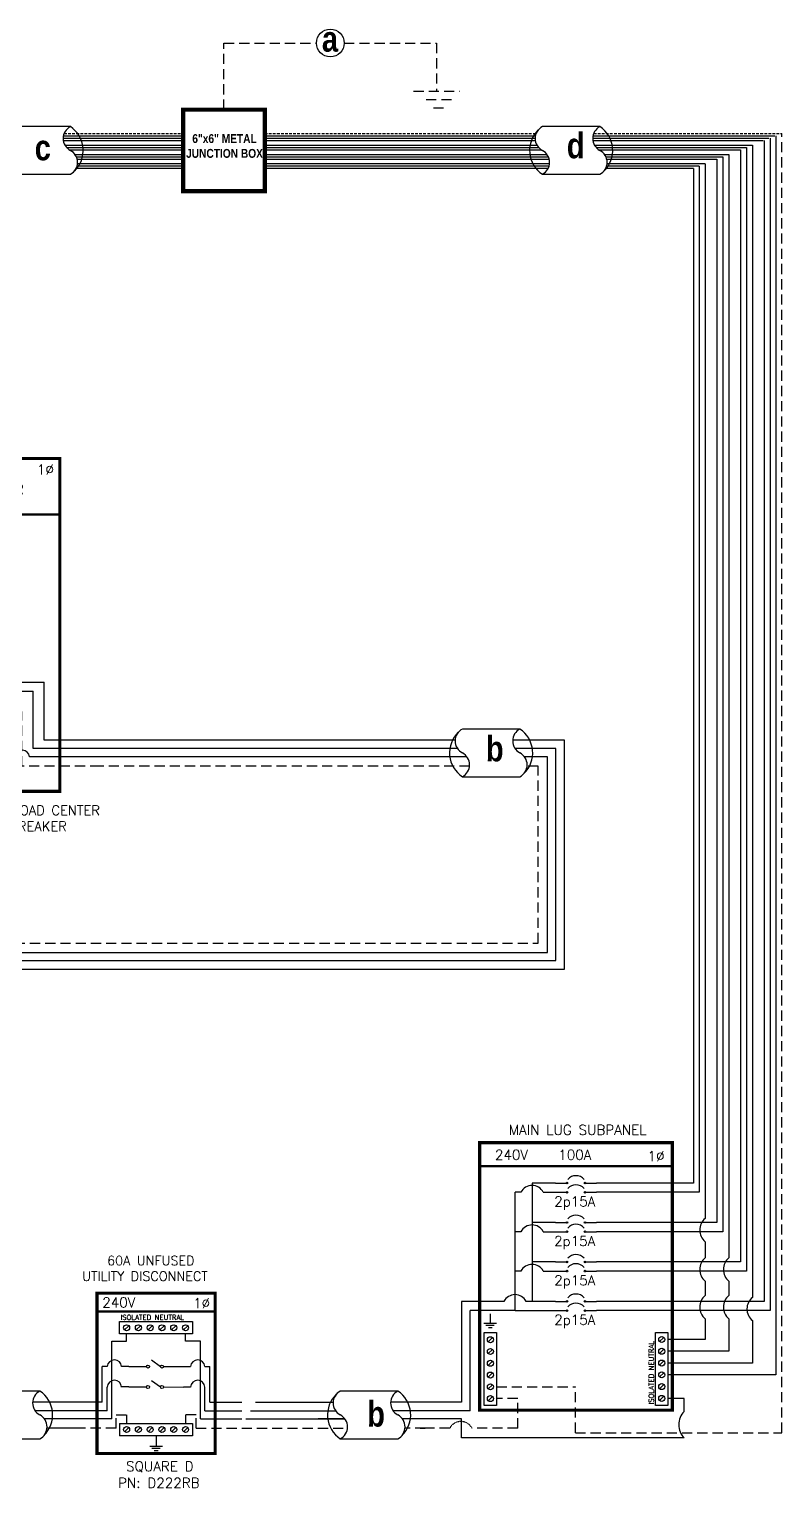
# Model space of a CAD drawing. Header units: feet. Extents: x 24455 to 25064, y 15295 to 15879.
# Drawn here: x 24786 to 25064, y 15341 to 15879 of the extents above; entities that cross this region are included whole.
import ezdxf

# ---------------------------------------------------------------- set-up
doc = ezdxf.new("R2010")
doc.units = ezdxf.units.FT
doc.header["$MEASUREMENT"] = 0
doc.linetypes.add('HIDDEN', pattern=[0.375, 0.25, -0.125])
for name, color, linetype in [('ONE LINE BLOCKS', 7, 'Continuous'), ('TABLES', 7, 'Continuous'), ('TEXT', 7, 'Continuous'), ('Z - TITLEBLOCK TXT', 7, 'Continuous')]:
    doc.layers.add(name, color=color, linetype=linetype)
doc.styles.add('ONE LINE TXT', font='techb___.ttf')
doc.styles.get("Standard").update_dxf_attribs({"font": 'simplex.shx'})

# ---------------------------------------------------------------- blocks, each defined once
blk = doc.blocks.new('*U4')
at = {"color": 7, "linetype": 'Continuous'}
for p, q in [((6.669, 2.433), (2.905, 2.433)), ((2.435, 1.711), (0, 1.711)), ((9.575, 1.711), (6.199, 1.711)), ((2.905, -0.69), (6.669, -0.69))]:
    blk.add_line(p, q, dxfattribs=at)
at = {"color": 10, "linetype": 'Continuous'}
for p, q in [((2.591, 1.149), (0, 1.149)), ((9.575, 1.149), (6.355, 1.149))]:
    blk.add_line(p, q, dxfattribs=at)
at = {"color": 253, "linetype": 'Continuous'}
for p, q in [((3.208, 0.611), (0, 0.611)), ((9.575, 0.611), (6.972, 0.611))]:
    blk.add_line(p, q, dxfattribs=at)
at = {"color": 7, "linetype": 'Continuous'}
for centre, start, end in [((3.942, 0.872), 133.97324, 236.42648), ((5.633, 0.872), 313.97324, 56.42648)]:
    blk.add_arc(centre, 1.874, start, end, dxfattribs=at)
at = {"layer": 'TEXT', "color": 92, "linetype": 'HIDDEN', "ltscale": 15}
for p, q in [((3.373, 0), (0, 0)), ((9.575, 0), (7.137, 0))]:
    blk.add_line(p, q, dxfattribs=at)
at = {"layer": 'Z - TITLEBLOCK TXT', "linetype": 'Continuous'}
for centre, start, end in [((3.315, 1.653), 117.66392, 242.33608), ((7.078, 1.653), 117.66392, 242.33608), ((2.496, 0.091), 297.66392, 62.33608), ((6.26, 0.091), 297.66392, 62.33608)]:
    blk.add_arc(centre, 0.882, start, end, dxfattribs=at)
blk = doc.blocks.new('*U8')
at = {"layer": 'ONE LINE BLOCKS', "linetype": 'Continuous'}
h = blk.add_hatch(color=1, dxfattribs=at)
h.dxf.hatch_style = 1
edge = h.paths.add_edge_path()
edge.add_arc((52.27, 90.51), 0.291, 0, 360)
h = blk.add_hatch(color=1, dxfattribs=at)
h.dxf.hatch_style = 1
edge = h.paths.add_edge_path()
edge.add_arc((52.27, 87.13), 0.291, 0, 360)
h = blk.add_hatch(color=1, dxfattribs=at)
h.dxf.hatch_style = 1
edge = h.paths.add_edge_path()
edge.add_arc((58.94, 90.51), 0.291, 0, 360)
h = blk.add_hatch(color=1, dxfattribs=at)
h.dxf.hatch_style = 1
edge = h.paths.add_edge_path()
edge.add_arc((58.94, 87.13), 0.291, 0, 360)
h = blk.add_hatch(color=1, dxfattribs=at)
h.dxf.hatch_style = 1
edge = h.paths.add_edge_path()
edge.add_arc((52.27, 75.95), 0.291, 0, 360)
h = blk.add_hatch(color=1, dxfattribs=at)
h.dxf.hatch_style = 1
edge = h.paths.add_edge_path()
edge.add_arc((58.94, 75.95), 0.291, 0, 360)
h = blk.add_hatch(color=1, dxfattribs=at)
h.dxf.hatch_style = 1
edge = h.paths.add_edge_path()
edge.add_arc((52.27, 72.57), 0.291, 0, 360)
h = blk.add_hatch(color=1, dxfattribs=at)
h.dxf.hatch_style = 1
edge = h.paths.add_edge_path()
edge.add_arc((58.94, 72.57), 0.291, 0, 360)
h = blk.add_hatch(color=1, dxfattribs=at)
h.dxf.hatch_style = 1
edge = h.paths.add_edge_path()
edge.add_arc((52.27, 61.39), 0.291, 0, 360)
h = blk.add_hatch(color=1, dxfattribs=at)
h.dxf.hatch_style = 1
edge = h.paths.add_edge_path()
edge.add_arc((58.94, 61.39), 0.291, 0, 360)
h = blk.add_hatch(color=1, dxfattribs=at)
h.dxf.hatch_style = 1
edge = h.paths.add_edge_path()
edge.add_arc((52.27, 58.01), 0.291, 0, 360)
h = blk.add_hatch(color=1, dxfattribs=at)
h.dxf.hatch_style = 1
edge = h.paths.add_edge_path()
edge.add_arc((58.94, 58.01), 0.291, 0, 360)
h = blk.add_hatch(color=1, dxfattribs=at)
h.dxf.hatch_style = 1
edge = h.paths.add_edge_path()
edge.add_arc((52.27, 46.83), 0.291, 0, 360)
h = blk.add_hatch(color=1, dxfattribs=at)
h.dxf.hatch_style = 1
edge = h.paths.add_edge_path()
edge.add_arc((52.27, 43.45), 0.291, 0, 360)
h = blk.add_hatch(color=1, dxfattribs=at)
h.dxf.hatch_style = 1
edge = h.paths.add_edge_path()
edge.add_arc((58.94, 46.83), 0.291, 0, 360)
h = blk.add_hatch(color=1, dxfattribs=at)
h.dxf.hatch_style = 1
edge = h.paths.add_edge_path()
edge.add_arc((58.94, 43.45), 0.291, 0, 360)
at = {"color": 7, "linetype": 'Continuous'}
for p, q in [((98.95, 105.41), (98.95, 90.51)), ((107.65, 105.41), (107.65, 75.95)), ((116.35, 105.41), (116.35, 61.39)), ((125.05, 105.41), (125.05, 46.83)), ((48.07, 90.51), (39.41, 90.51)), ((39.41, 90.51), (39.41, 75.95)), ((98.95, 90.51), (63.14, 90.51)), ((48.07, 75.95), (39.41, 75.95)), ((39.41, 75.95), (39.41, 61.39)), ((107.65, 75.95), (63.14, 75.95)), ((48.07, 61.39), (39.41, 61.39)), ((39.41, 61.39), (39.41, 46.83)), ((116.35, 61.39), (63.14, 61.39)), ((29, 46.83), (13.32, 46.83)), ((13.32, 46.83), (13.32, 9.66)), ((48.07, 46.83), (37.24, 46.83)), ((125.05, 46.83), (63.14, 46.83)), ((13.32, 9.66), (0, 9.66))]:
    blk.add_line(p, q, dxfattribs=at)
at = {"color": 10, "linetype": 'Continuous'}
for p, q in [((101.12, 105.41), (101.12, 87.13)), ((109.82, 105.41), (109.82, 72.57)), ((118.52, 105.41), (118.52, 58.01)), ((127.22, 105.41), (127.22, 43.45)), ((33.12, 72.57), (33.12, 87.13)), ((35.29, 87.13), (33.12, 87.13)), ((43.53, 87.13), (48.07, 87.13)), ((101.12, 87.13), (63.14, 87.13)), ((33.12, 58.01), (33.12, 72.57)), ((35.29, 72.57), (33.12, 72.57)), ((43.53, 72.57), (48.07, 72.57)), ((109.82, 72.57), (63.14, 72.57)), ((33.12, 43.45), (33.12, 58.01)), ((35.29, 58.01), (33.12, 58.01)), ((43.53, 58.01), (48.07, 58.01)), ((118.52, 58.01), (63.14, 58.01)), ((33.12, 43.45), (16.61, 43.45)), ((16.61, 6.49), (16.61, 43.45)), ((33.12, 43.45), (48.07, 43.45)), ((127.22, 43.45), (63.14, 43.45)), ((16.61, 6.49), (0, 6.49))]:
    blk.add_line(p, q, dxfattribs=at)
at = {"color": 253, "linetype": 'Continuous'}
for p, q in [((103.3, 105.41), (103.3, 77.44)), ((112, 105.41), (112, 62.88)), ((120.7, 105.41), (120.7, 48.32)), ((129.4, 105.41), (129.4, 19.72)), ((103.3, 68.88), (103.3, 62.88)), ((103.3, 54.32), (103.3, 48.99)), ((112, 54.32), (112, 48.99)), ((103.3, 40.44), (103.3, 32.77)), ((112, 40.44), (112, 28.42)), ((120.7, 39.76), (120.7, 24.07)), ((103.3, 32.77), (89.53, 32.77)), ((112, 28.42), (89.53, 28.42)), ((120.7, 24.07), (89.53, 24.07)), ((129.4, 19.72), (89.53, 19.72)), ((95.54, 11.02), (89.53, 11.02)), ((95.54, 6.2), (95.54, 11.02)), ((13.32, 3.45), (0, 3.45)), ((13.32, -3.56), (13.32, 3.45)), ((95.54, -3.56), (13.32, -3.56))]:
    blk.add_line(p, q, dxfattribs=at)
at = {"color": 10, "linetype": 'Continuous'}
for centre in [(39.41, 84.97), (39.41, 70.41), (39.41, 55.85)]:
    blk.add_arc(centre, 4.65, 27.6639, 152.3361, dxfattribs=at)
at = {"color": 253, "linetype": 'Continuous'}
for centre, radius, start, end in [((106.88, 73.16), 5.58, 129.9215, 230.0785), ((106.88, 58.6), 5.58, 129.9215, 230.0785), ((115.58, 58.6), 5.58, 129.9215, 230.0785), ((106.88, 44.71), 5.58, 129.9215, 230.0785), ((115.58, 44.71), 5.58, 129.9215, 230.0785), ((124.28, 44.04), 5.58, 129.9215, 230.0785), ((100.4, 1.32), 6.89, 134.9307, 225.0693)]:
    blk.add_arc(centre, radius, start, end, dxfattribs=at)
at = {"color": 7, "linetype": 'Continuous'}
blk.add_arc((33.12, 44.67), 4.65, 27.6639, 152.3361, dxfattribs=at)
at = {"layer": 'ONE LINE BLOCKS', "lineweight": 50}
blk.add_line((20.02, 96.71), (91.19, 96.71), dxfattribs=at)
at = {"layer": 'ONE LINE BLOCKS', "lineweight": 50, "const_width": 1.19}
blk.add_lwpolyline([(20.02, 6.67), (20.02, 105.41), (91.19, 105.41), (91.19, 6.67)], close=True, dxfattribs=at)
at = {"layer": 'TEXT', "color": 92, "linetype": 'HIDDEN', "ltscale": 15}
for p, q in [((131.57, -1.65), (131.57, 105.41)), ((26.29, 15.3), (55.38, 15.3)), ((34.13, 10.94), (26.29, 10.94)), ((34.13, 0), (34.13, 10.94)), ((55.38, -1.65), (55.38, 15.3)), ((9.01, 0), (0, 0)), ((34.13, 0), (17.25, 0)), ((55.38, -1.65), (131.57, -1.65))]:
    blk.add_line(p, q, dxfattribs=at)
at = {"layer": 'TEXT', "color": 92, "linetype": 'HIDDEN', "flags": 128}
for points in [[(21.58, 38.79), (26.26, 38.79)], [(25.45, 37.92), (22.39, 37.92)], [(23.92, 42.29), (23.92, 38.79)], [(24.64, 37.05), (23.2, 37.05)]]:
    blk.add_lwpolyline(points, dxfattribs=at)
at = {"layer": 'TEXT', "color": 92, "linetype": 'HIDDEN', "ltscale": 0.3}
blk.add_arc((13.13, -2.16), 4.65, 27.6639, 152.3361, dxfattribs=at)
at = {"layer": 'Z - TITLEBLOCK TXT', "color": 1, "linetype": 'Continuous'}
for p, q in [((21.75, 8.35), (21.75, 35.29)), ((21.75, 35.29), (26.29, 35.29)), ((26.29, 35.29), (26.29, 8.35)), ((84.99, 8.42), (84.99, 35.37)), ((84.99, 35.37), (89.53, 35.37)), ((89.53, 35.37), (89.53, 8.42)), ((26.29, 8.35), (21.75, 8.35)), ((89.53, 8.42), (84.99, 8.42))]:
    blk.add_line(p, q, dxfattribs=at)
at = {"layer": 'Z - TITLEBLOCK TXT', "color": 4, "linetype": 'Continuous'}
for p, q in [((24.81, 33.48), (23.24, 31.91)), ((88.04, 33.56), (86.47, 31.98)), ((24.81, 29.13), (23.24, 27.56)), ((88.04, 29.2), (86.47, 27.63)), ((24.81, 24.78), (23.24, 23.21)), ((88.04, 24.85), (86.47, 23.28)), ((24.81, 20.43), (23.24, 18.86)), ((88.04, 20.5), (86.47, 18.93)), ((88.04, 16.15), (86.47, 14.58)), ((24.81, 16.08), (23.24, 14.51)), ((24.81, 11.73), (23.24, 10.16)), ((88.04, 11.8), (86.47, 10.23))]:
    blk.add_line(p, q, dxfattribs=at)
at = {"layer": 'Z - TITLEBLOCK TXT', "color": 1, "linetype": 'Continuous', "flags": 128}
for points in [[(48.07, 90.51), (52.27, 90.51)], [(48.07, 90.51), (52.27, 90.51)], [(48.07, 87.13), (52.27, 87.13)], [(48.07, 87.13), (52.27, 87.13)], [(58.94, 90.51), (63.14, 90.51)], [(58.94, 87.13), (63.14, 87.13)], [(48.07, 75.95), (52.27, 75.95)], [(48.07, 75.95), (52.27, 75.95)], [(58.94, 75.95), (63.14, 75.95)], [(48.07, 72.57), (52.27, 72.57)], [(48.07, 72.57), (52.27, 72.57)], [(58.94, 72.57), (63.14, 72.57)], [(48.07, 61.39), (52.27, 61.39)], [(48.07, 61.39), (52.27, 61.39)], [(58.94, 61.39), (63.14, 61.39)], [(48.07, 58.01), (52.27, 58.01)], [(48.07, 58.01), (52.27, 58.01)], [(58.94, 58.01), (63.14, 58.01)], [(48.07, 46.83), (52.27, 46.83)], [(48.07, 46.83), (52.27, 46.83)], [(48.07, 43.45), (52.27, 43.45)], [(48.07, 43.45), (52.27, 43.45)], [(58.94, 46.83), (63.14, 46.83)], [(58.94, 43.45), (63.14, 43.45)]]:
    blk.add_lwpolyline(points, dxfattribs=at)
at = {"layer": 'Z - TITLEBLOCK TXT', "color": 1, "linetype": 'Continuous'}
for centre in [(52.27, 90.51), (52.27, 87.13), (58.94, 90.51), (58.94, 87.13), (52.27, 75.95), (58.94, 75.95), (52.27, 72.57), (58.94, 72.57), (52.27, 61.39), (58.94, 61.39), (52.27, 58.01), (58.94, 58.01), (52.27, 46.83), (52.27, 43.45), (58.94, 46.83), (58.94, 43.45)]:
    blk.add_circle(centre, 0.291, dxfattribs=at)
at = {"layer": 'Z - TITLEBLOCK TXT', "color": 4, "linetype": 'Continuous'}
for centre in [(24.02, 32.7), (87.26, 32.77), (24.02, 28.35), (87.26, 28.42), (24.02, 24), (87.26, 24.07), (24.02, 19.65), (24.02, 15.3), (87.26, 19.72), (87.26, 15.37), (24.02, 10.94), (87.26, 11.02)]:
    blk.add_circle(centre, 1.11, dxfattribs=at)
at = {"layer": 'Z - TITLEBLOCK TXT', "color": 1, "linetype": 'Continuous'}
for centre in [(55.6, 89.31), (55.6, 85.93), (55.6, 74.75), (55.6, 71.37), (55.6, 60.19), (55.6, 56.81), (55.6, 45.63), (55.6, 42.25)]:
    blk.add_arc(centre, 3.93, 40.3392, 139.6608, dxfattribs=at)
at = {"layer": 'TABLES', "color": 1, "linetype": 'Continuous'}
for p in [(47.57, 81.89), (47.54, 67.29), (47.57, 52.77), (47.57, 38.21)]:
    blk.add_text('2p15A', height=3.658, dxfattribs=at).set_placement(p)
at = {"layer": 'TABLES', "color": 4, "linetype": 'Continuous'}
blk.add_text('ISOLATED NEUTRAL', height=1.8743, rotation=90, dxfattribs=at).set_placement((84.33, 8.78))
at = {"layer": 'TEXT', "color": 1, "attachment_point": 5}
for s, width, gutter_width, insert, char_height in [('MAIN LUG SUBPANEL ', 62.3984, 7.17, (56.24, 110.15), 3.6576), ('240V', 0.1481, 0.75, (31.81, 100.96), 3.658), ('100A', 0.1481, 0.75, (55.19, 100.96), 3.658), ('1∅', 0.1481, 0.75, (85.17, 100.45), 3.658)]:
    blk.add_mtext_dynamic_manual_height_columns(s, width=width, gutter_width=gutter_width, heights=[0], dxfattribs=dict(at, insert=insert, char_height=char_height))
blk = doc.blocks.new('*U9')
at = {"layer": 'ONE LINE BLOCKS', "linetype": 'Continuous'}
h = blk.add_hatch(color=1, dxfattribs=at)
h.dxf.hatch_style = 1
edge = h.paths.add_edge_path()
edge.add_arc((-70.09, 79.71), 0.291, 0, 360)
h = blk.add_hatch(color=1, dxfattribs=at)
h.dxf.hatch_style = 1
edge = h.paths.add_edge_path()
edge.add_arc((-64.17, 79.71), 0.291, 0, 360)
h = blk.add_hatch(color=1, dxfattribs=at)
h.dxf.hatch_style = 1
edge = h.paths.add_edge_path()
edge.add_arc((-70.09, 73.04), 0.291, 0, 360)
h = blk.add_hatch(color=1, dxfattribs=at)
h.dxf.hatch_style = 1
edge = h.paths.add_edge_path()
edge.add_arc((-64.17, 73.04), 0.291, 0, 360)
h = blk.add_hatch(color=1, dxfattribs=at)
h.dxf.hatch_style = 1
edge = h.paths.add_edge_path()
edge.add_arc((-52.18, 67.09), 0.291, 0, 360)
h = blk.add_hatch(color=1, dxfattribs=at)
h.dxf.hatch_style = 1
edge = h.paths.add_edge_path()
edge.add_arc((-45.5, 67.09), 0.291, 0, 360)
h = blk.add_hatch(color=1, dxfattribs=at)
h.dxf.hatch_style = 1
edge = h.paths.add_edge_path()
edge.add_arc((-52.18, 63.72), 0.291, 0, 360)
h = blk.add_hatch(color=1, dxfattribs=at)
h.dxf.hatch_style = 1
edge = h.paths.add_edge_path()
edge.add_arc((-45.5, 63.72), 0.291, 0, 360)
h = blk.add_hatch(color=1, dxfattribs=at)
h.dxf.hatch_style = 1
edge = h.paths.add_edge_path()
edge.add_arc((-52.18, 57.69), 0.291, 0, 360)
h = blk.add_hatch(color=1, dxfattribs=at)
h.dxf.hatch_style = 1
edge = h.paths.add_edge_path()
edge.add_arc((-52.18, 54.31), 0.291, 0, 360)
h = blk.add_hatch(color=1, dxfattribs=at)
h.dxf.hatch_style = 1
edge = h.paths.add_edge_path()
edge.add_arc((-45.5, 57.69), 0.291, 0, 360)
h = blk.add_hatch(color=1, dxfattribs=at)
h.dxf.hatch_style = 1
edge = h.paths.add_edge_path()
edge.add_arc((-45.5, 54.31), 0.291, 0, 360)
h = blk.add_hatch(color=1, dxfattribs=at)
h.dxf.hatch_style = 1
edge = h.paths.add_edge_path()
edge.add_arc((-52.18, 48.29), 0.291, 0, 360)
h = blk.add_hatch(color=1, dxfattribs=at)
h.dxf.hatch_style = 1
edge = h.paths.add_edge_path()
edge.add_arc((-45.5, 48.29), 0.291, 0, 360)
h = blk.add_hatch(color=1, dxfattribs=at)
h.dxf.hatch_style = 1
edge = h.paths.add_edge_path()
edge.add_arc((-52.18, 44.91), 0.291, 0, 360)
h = blk.add_hatch(color=1, dxfattribs=at)
h.dxf.hatch_style = 1
edge = h.paths.add_edge_path()
edge.add_arc((-45.5, 44.91), 0.291, 0, 360)
h = blk.add_hatch(color=1, dxfattribs=at)
h.dxf.hatch_style = 1
edge = h.paths.add_edge_path()
edge.add_arc((-52.18, 38.89), 0.291, 0, 360)
h = blk.add_hatch(color=1, dxfattribs=at)
h.dxf.hatch_style = 1
edge = h.paths.add_edge_path()
edge.add_arc((-45.5, 38.89), 0.291, 0, 360)
h = blk.add_hatch(color=1, dxfattribs=at)
h.dxf.hatch_style = 1
edge = h.paths.add_edge_path()
edge.add_arc((-52.18, 35.51), 0.291, 0, 360)
h = blk.add_hatch(color=1, dxfattribs=at)
h.dxf.hatch_style = 1
edge = h.paths.add_edge_path()
edge.add_arc((-45.5, 35.51), 0.291, 0, 360)
h = blk.add_hatch(color=1, dxfattribs=at)
h.dxf.hatch_style = 1
edge = h.paths.add_edge_path()
edge.add_arc((-52.18, 31.06), 0.291, 0, 360)
h = blk.add_hatch(color=1, dxfattribs=at)
h.dxf.hatch_style = 1
edge = h.paths.add_edge_path()
edge.add_arc((-52.18, 27.68), 0.291, 0, 360)
h = blk.add_hatch(color=1, dxfattribs=at)
h.dxf.hatch_style = 1
edge = h.paths.add_edge_path()
edge.add_arc((-45.5, 31.06), 0.291, 0, 360)
h = blk.add_hatch(color=1, dxfattribs=at)
h.dxf.hatch_style = 1
edge = h.paths.add_edge_path()
edge.add_arc((-45.5, 27.68), 0.291, 0, 360)
at = {"color": 10, "linetype": 'Continuous'}
for p, q in [((-24.71, 6.49), (-24.71, 27.68)), ((-20.67, 27.68), (-20.67, 27.68)), ((-20.67, 27.68), (-20.67, 27.68)), ((0, 6.49), (-24.71, 6.49))]:
    blk.add_line(p, q, dxfattribs=at)
at = {"color": 7, "linetype": 'Continuous'}
for p, q in [((-20.69, 9.66), (-20.69, 31.06)), ((0, 9.66), (-20.69, 9.66))]:
    blk.add_line(p, q, dxfattribs=at)
at = {"color": 253, "linetype": 'Continuous'}
for p, q in [((-36.04, 12.29), (-37.2, 12.29)), ((-36.04, 3.45), (-36.04, 12.29)), ((-31.39, 3.45), (-36.04, 3.45)), ((0, 3.45), (-26.11, 3.45))]:
    blk.add_line(p, q, dxfattribs=at)
at = {"color": 7, "linetype": 'Continuous'}
blk.add_circle((-110.4, -15.26), 5.11, dxfattribs=at)
at = {"color": 253, "linetype": 'Continuous'}
blk.add_arc((-28.75, 3.3), 2.64, 3.2819, 176.7181, dxfattribs=at)
at = {"layer": 'ONE LINE BLOCKS', "lineweight": 50}
for p, q in [((-108.51, 134.89), (-108.51, 151.79)), ((-108.51, 151.79), (-89.65, 151.79)), ((-89.65, 151.79), (-89.65, 134.89)), ((-89.65, 134.89), (-108.51, 134.89)), ((-84.43, 92.98), (-14.91, 92.98))]:
    blk.add_line(p, q, dxfattribs=at)
at = {"layer": 'ONE LINE BLOCKS', "lineweight": 50, "const_width": 1.19}
for points in [[(-108.51, 134.89), (-108.51, 151.79), (-89.65, 151.79), (-89.65, 134.89)], [(-84.43, -9.3), (-84.43, 113.61), (-14.91, 113.61), (-14.91, -9.3)]]:
    blk.add_lwpolyline(points, close=True, dxfattribs=at)
at = {"layer": 'TEXT', "color": 92, "linetype": 'HIDDEN', "ltscale": 15}
for p, q in [((-77.46, 20.02), (-77.46, 16.57)), ((-37.13, 20.02), (-77.46, 20.02)), ((-77.46, 16.57), (-70.87, 16.57)), ((-28.89, 0), (-28.89, 20.02)), ((0, 0), (-28.89, 0)), ((-70.87, -0.83), (-110.4, -0.83)), ((-110.4, -0.83), (-110.4, -10.15)), ((-110.4, -20.38), (-110.4, -32.73))]:
    blk.add_line(p, q, dxfattribs=at)
at = {"layer": 'TEXT', "color": 92, "linetype": 'Continuous', "ltscale": 15}
blk.add_line((-41.74, -5.18), (-66.33, -5.18), dxfattribs=at)
at = {"layer": 'TEXT', "color": 92, "linetype": 'HIDDEN', "flags": 128}
for points in [[(-65.45, 5.69), (-60.77, 5.69)], [(-63.1, 9.2), (-63.11, 5.69)], [(-61.58, 4.83), (-64.64, 4.83)], [(-62.39, 3.96), (-63.82, 3.96)]]:
    blk.add_lwpolyline(points, dxfattribs=at)
at = {"layer": 'TEXT', "color": 92, "linetype": 'Continuous', "ltscale": 4, "flags": 128}
for points in [[(-118.88, -32.73), (-101.92, -32.73)], [(-104.86, -35.88), (-115.94, -35.88)], [(-107.8, -39.02), (-113, -39.02)]]:
    blk.add_lwpolyline(points, dxfattribs=at)
at = {"layer": 'TEXT', "linetype": 'Continuous'}
blk.add_circle((-99.08, 143.34), 7.15, dxfattribs=at)
at = {"layer": 'TEXT', "color": 92, "linetype": 'Continuous', "ltscale": 0.3}
blk.add_arc((-33.01, 17.86), 4.65, 27.6639, 152.3361, dxfattribs=at)
at = {"layer": 'Z - TITLEBLOCK TXT', "color": 253, "linetype": 'Continuous'}
for p, q in [((-104.8, 78.58), (-104.8, 134.89)), ((-75.86, 78.58), (-104.8, 78.58)), ((-75.86, 20.99), (-75.86, 78.58)), ((-32.91, 20.99), (-75.86, 20.99)), ((-32.91, 16.64), (-37.2, 16.64)), ((-32.91, 20.99), (-32.91, 16.64))]:
    blk.add_line(p, q, dxfattribs=at)
at = {"layer": 'Z - TITLEBLOCK TXT', "color": 10, "linetype": 'Continuous'}
for p, q in [((-99.08, 83.91), (-99.08, 134.89)), ((-70.09, 83.91), (-99.08, 83.91)), ((-70.09, 27.68), (-70.09, 68.84)), ((-66.04, 63.72), (-70.09, 63.72)), ((-56.38, 63.72), (-62.3, 63.72)), ((-66.04, 54.31), (-70.09, 54.31)), ((-56.38, 54.31), (-62.3, 54.31)), ((-66.04, 44.91), (-70.09, 44.91)), ((-56.38, 44.91), (-62.3, 44.91)), ((-66.04, 35.51), (-70.09, 35.51)), ((-56.38, 35.51), (-62.3, 35.51)), ((-56.38, 27.68), (-70.09, 27.68)), ((-41.31, 27.68), (-24.71, 27.68))]:
    blk.add_line(p, q, dxfattribs=at)
at = {"layer": 'Z - TITLEBLOCK TXT', "color": 7, "linetype": 'Continuous'}
for p, q in [((-93.24, 89.01), (-93.24, 134.89)), ((-93.24, 89.01), (-64.17, 89.01)), ((-64.17, 89.01), (-64.17, 83.91)), ((-64.17, 67.09), (-64.17, 68.84)), ((-64.17, 57.69), (-64.17, 67.09)), ((-64.17, 67.09), (-56.38, 67.09)), ((-56.38, 67.09), (-64.17, 67.09)), ((-64.17, 48.29), (-64.17, 57.69)), ((-64.17, 57.69), (-56.38, 57.69)), ((-56.38, 57.69), (-64.17, 57.69)), ((-64.17, 38.89), (-64.17, 48.29)), ((-64.17, 48.29), (-56.38, 48.29)), ((-56.38, 48.29), (-64.17, 48.29)), ((-64.17, 31.06), (-64.17, 38.89)), ((-64.17, 38.89), (-56.38, 38.89)), ((-56.38, 38.89), (-64.17, 38.89)), ((-56.38, 31.06), (-64.17, 31.06)), ((-41.31, 31.06), (-20.69, 31.06))]:
    blk.add_line(p, q, dxfattribs=at)
at = {"layer": 'Z - TITLEBLOCK TXT', "color": 1, "linetype": 'Continuous'}
for p, q in [((-70.87, -7.78), (-70.87, 19.17)), ((-70.87, 19.17), (-66.33, 19.17)), ((-66.33, 19.17), (-66.33, -7.78)), ((-41.74, -7.71), (-41.74, 19.24)), ((-41.74, 19.24), (-37.2, 19.24)), ((-37.2, 19.24), (-37.2, -7.71)), ((-66.33, -7.78), (-70.87, -7.78)), ((-37.2, -7.71), (-41.74, -7.71))]:
    blk.add_line(p, q, dxfattribs=at)
at = {"layer": 'Z - TITLEBLOCK TXT', "color": 4, "linetype": 'Continuous'}
for p, q in [((-67.81, 17.35), (-69.38, 15.78)), ((-38.69, 17.43), (-40.26, 15.85)), ((-67.81, 13), (-69.38, 11.43)), ((-38.69, 13.08), (-40.26, 11.5)), ((-67.81, 8.65), (-69.38, 7.08)), ((-38.69, 8.73), (-40.26, 7.15)), ((-67.81, 4.3), (-69.38, 2.73)), ((-38.69, 4.38), (-40.26, 2.8)), ((-38.69, 0.03), (-40.26, -1.55)), ((-67.81, -0.05), (-69.38, -1.62)), ((-67.81, -4.4), (-69.38, -5.97)), ((-38.69, -4.33), (-40.26, -5.9))]:
    blk.add_line(p, q, dxfattribs=at)
at = {"layer": 'Z - TITLEBLOCK TXT', "color": 1, "linetype": 'Continuous', "flags": 128}
for points in [[(-70.09, 83.91), (-70.09, 79.71)], [(-70.09, 83.91), (-70.09, 79.71)], [(-64.17, 83.91), (-64.17, 79.71)], [(-64.17, 83.91), (-64.17, 79.71)], [(-70.09, 73.04), (-70.09, 68.84)], [(-64.17, 73.04), (-64.17, 68.84)], [(-56.38, 67.09), (-52.18, 67.09)], [(-56.38, 67.09), (-52.18, 67.09)], [(-45.5, 67.09), (-41.31, 67.09)], [(-56.38, 63.72), (-52.18, 63.72)], [(-56.38, 63.72), (-52.18, 63.72)], [(-45.5, 63.72), (-41.31, 63.72)], [(-56.38, 57.69), (-52.18, 57.69)], [(-56.38, 57.69), (-52.18, 57.69)], [(-56.38, 54.31), (-52.18, 54.31)], [(-56.38, 54.31), (-52.18, 54.31)], [(-45.5, 57.69), (-41.31, 57.69)], [(-45.5, 54.31), (-41.31, 54.31)], [(-56.38, 48.29), (-52.18, 48.29)], [(-56.38, 48.29), (-52.18, 48.29)], [(-56.38, 44.91), (-52.18, 44.91)], [(-56.38, 44.91), (-52.18, 44.91)], [(-45.5, 48.29), (-41.31, 48.29)], [(-45.5, 44.91), (-41.31, 44.91)], [(-56.38, 38.89), (-52.18, 38.89)], [(-56.38, 38.89), (-52.18, 38.89)], [(-45.5, 38.89), (-41.31, 38.89)], [(-56.38, 35.51), (-52.18, 35.51)], [(-56.38, 35.51), (-52.18, 35.51)], [(-45.5, 35.51), (-41.31, 35.51)], [(-56.38, 31.06), (-52.18, 31.06)], [(-56.38, 31.06), (-52.18, 31.06)], [(-56.38, 27.68), (-52.18, 27.68)], [(-56.38, 27.68), (-52.18, 27.68)], [(-45.5, 31.06), (-41.31, 31.06)], [(-45.5, 27.68), (-41.31, 27.68)]]:
    blk.add_lwpolyline(points, dxfattribs=at)
at = {"layer": 'Z - TITLEBLOCK TXT', "color": 1, "linetype": 'Continuous'}
for centre in [(-70.09, 79.71), (-64.17, 79.71), (-70.09, 73.04), (-64.17, 73.04), (-52.18, 67.09), (-45.5, 67.09), (-52.18, 63.72), (-45.5, 63.72), (-52.18, 57.69), (-52.18, 54.31), (-45.5, 57.69), (-45.5, 54.31), (-52.18, 48.29), (-45.5, 48.29), (-52.18, 44.91), (-45.5, 44.91), (-52.18, 38.89), (-45.5, 38.89), (-52.18, 35.51), (-45.5, 35.51), (-52.18, 31.06), (-52.18, 27.68), (-45.5, 31.06), (-45.5, 27.68)]:
    blk.add_circle(centre, 0.291, dxfattribs=at)
at = {"layer": 'Z - TITLEBLOCK TXT', "color": 4, "linetype": 'Continuous'}
for centre in [(-68.6, 16.57), (-39.47, 16.64), (-68.6, 12.22), (-39.47, 12.29), (-68.6, 7.87), (-39.47, 7.94), (-68.6, 3.52), (-68.6, -0.83), (-39.47, 3.59), (-39.47, -0.76), (-68.6, -5.18), (-39.47, -5.11)]:
    blk.add_circle(centre, 1.11, dxfattribs=at)
at = {"layer": 'Z - TITLEBLOCK TXT', "color": 1, "linetype": 'Continuous'}
for centre, start, end in [((-71.28, 76.38), 310.3392, 49.6608), ((-65.36, 76.38), 310.3392, 49.6608), ((-48.84, 65.9), 40.3392, 139.6608), ((-48.84, 62.52), 40.3392, 139.6608), ((-48.84, 56.5), 40.3392, 139.6608), ((-48.84, 53.12), 40.3392, 139.6608), ((-48.84, 47.1), 40.3392, 139.6608), ((-48.84, 43.72), 40.3392, 139.6608), ((-48.84, 37.69), 40.3392, 139.6608), ((-48.84, 34.31), 40.3392, 139.6608), ((-48.84, 29.86), 40.3392, 139.6608), ((-48.84, 26.48), 40.3392, 139.6608)]:
    blk.add_arc(centre, 3.93, start, end, dxfattribs=at)
at = {"layer": 'Z - TITLEBLOCK TXT', "color": 10, "linetype": 'Continuous'}
for centre in [(-64.17, 63.61), (-64.17, 54.21), (-64.17, 44.8), (-64.17, 35.4)]:
    blk.add_arc(centre, 1.87, 3.2937, 176.7063, dxfattribs=at)
at = {"layer": 'TABLES', "color": 1, "linetype": 'Continuous'}
blk.add_text('NEUTRAL', height=3.658, rotation=90, dxfattribs=at).set_placement((-42.4, -4.09))
at = {"layer": 'TEXT', "color": 1}
for s, p in [('EXISTING', (-134.76, 151.1)), ('120/240V', (-136.78, 144.52)), ('UTILITY', (-132.82, 138.61)), ('METER', (-131.72, 132.71))]:
    blk.add_text(s, height=3.543, dxfattribs=at).set_placement(p)
at = {"layer": 'TEXT', "color": 1, "attachment_point": 5}
for s, width, gutter_width, heights, insert, char_height in [('240V', 0.1481, 0.75, [0], (-74.92, 109.56), 3.658), ('1∅', 0.1481, 0.75, [0], (-20.22, 109.56), 3.658), ('0A MAIN BREAKER\\P0A BUSBAR', 94.6859, 0.75, [0], (-50.38, 99.17), 3.6576), ('2p0A', 0.1481, 0.75, [0], (-59.53, 76.34), 3.658), ('2p#A', 0.1481, 0.75, [0], (-55.05, 24.24), 3.658), ('EXISTING MAIN BREAKER LOAD CENTER\\P2p##A BACK FEED BREAKER\\P{\\fVerdana|b1|i0|c0|p34;NEC 690.64}', 140.5774, 97.94, [58.72], (-46.13, -22.19), 3.5433)]:
    blk.add_mtext_dynamic_manual_height_columns(s, width=width, gutter_width=gutter_width, heights=heights, dxfattribs=dict(at, insert=insert, char_height=char_height))
at = {"layer": 'Z - TITLEBLOCK TXT', "color": 253, "linetype": 'Continuous', "style": 'ONE LINE TXT'}
blk.add_text('M', height=9.38, dxfattribs=at).set_placement((-103.64, 138.62))
at = {"layer": 'Z - TITLEBLOCK TXT', "color": 1, "linetype": 'Continuous', "insert": (-113.36, -9.32), "char_height": 9.3833, "attachment_point": 1, "style": 'ONE LINE TXT'}
blk.add_mtext_dynamic_manual_height_columns('{\\W1;\\C256;a}', width=0.1385, gutter_width=2.13, heights=[0], dxfattribs=at)
blk = doc.blocks.new('M_UTILITY DISCONNECT')
at = {"color": 253, "linetype": 'Continuous'}
for p, q in [((-42.47, 32.21), (-42.47, 34.82)), ((-20.72, 32.21), (-20.72, 34.82)), ((-47.96, 3.45), (-47.96, 32.21)), ((-47.96, 32.21), (-42.47, 32.21)), ((-15.23, 32.21), (-20.72, 32.21)), ((-15.23, 3.45), (-15.23, 32.21)), ((-47.96, 3.45), (-63.19, 3.45)), ((-15.23, 3.45), (0, 3.45))]:
    blk.add_line(p, q, dxfattribs=at)
at = {"color": 7, "linetype": 'Continuous'}
for p, q in [((-51.46, 9.66), (-51.46, 22.77)), ((-49.6, 22.77), (-51.46, 22.77)), ((-41.69, 22.77), (-44.32, 22.77)), ((-21.5, 22.77), (-18.87, 22.77)), ((-13.59, 22.77), (-11.73, 22.77)), ((-11.73, 9.66), (-11.73, 22.77)), ((-51.46, 9.66), (-63.19, 9.66)), ((-11.73, 9.66), (0, 9.66))]:
    blk.add_line(p, q, dxfattribs=at)
at = {"color": 10, "linetype": 'Continuous'}
for p, q in [((-49.6, 6.49), (-49.6, 15.24)), ((-41.69, 15.24), (-44.32, 15.24)), ((-21.5, 15.24), (-18.87, 15.24)), ((-13.59, 6.49), (-13.59, 15.24)), ((-49.6, 6.49), (-63.19, 6.49)), ((-13.59, 6.49), (0, 6.49))]:
    blk.add_line(p, q, dxfattribs=at)
at = {"color": 7, "linetype": 'Continuous'}
for centre in [(-46.96, 22.62), (-16.23, 22.62)]:
    blk.add_arc(centre, 2.64, 3.2819, 176.7181, dxfattribs=at)
at = {"color": 10, "linetype": 'Continuous'}
for centre in [(-46.96, 15.08), (-16.23, 15.08)]:
    blk.add_arc(centre, 2.64, 3.2819, 176.7181, dxfattribs=at)
at = {"layer": 'ONE LINE BLOCKS', "lineweight": 50}
blk.add_line((-53.41, 43.1), (-9.8, 43.1), dxfattribs=at)
at = {"layer": 'ONE LINE BLOCKS', "lineweight": 50, "const_width": 1.19}
blk.add_lwpolyline([(-53.41, -9.3), (-53.41, 49.88), (-9.8, 49.88), (-9.8, -9.3)], close=True, dxfattribs=at)
at = {"layer": 'TEXT', "color": 92, "linetype": 'HIDDEN', "ltscale": 15}
for p, q in [((-46.38, 0), (-63.19, 0)), ((-46.38, 0), (-46.38, 4.94)), ((-46.38, 4.94), (-42.47, 4.94)), ((-42.47, 4.94), (-42.47, 1.8)), ((-16.81, 4.94), (-20.72, 4.94)), ((-20.72, 4.94), (-20.72, 1.8)), ((-16.81, 0), (-16.81, 4.94)), ((-16.81, 0), (0, 0))]:
    blk.add_line(p, q, dxfattribs=at)
at = {"layer": 'TEXT', "color": 92, "linetype": 'Continuous', "flags": 128}
for points in [[(-31.59, -3.07), (-31.6, -6.57)], [(-33.94, -6.57), (-29.25, -6.57)], [(-30.07, -7.44), (-33.13, -7.44)], [(-30.88, -8.3), (-32.31, -8.3)]]:
    blk.add_lwpolyline(points, dxfattribs=at)
at = {"layer": 'Z - TITLEBLOCK TXT', "color": 1, "linetype": 'Continuous'}
for p, q in [((-45.07, 34.82), (-45.07, 39.36)), ((-45.07, 39.36), (-18.12, 39.36)), ((-18.12, 39.36), (-18.12, 34.82)), ((-18.12, 34.82), (-45.07, 34.82)), ((-41.69, 22.77), (-35.12, 22.77)), ((-33.23, 25.22), (-29.96, 22.78)), ((-28.88, 22.77), (-21.5, 22.77)), ((-33.23, 17.69), (-29.96, 15.24)), ((-41.69, 15.24), (-35.12, 15.24)), ((-28.88, 15.24), (-21.5, 15.23)), ((-45.07, 1.8), (-18.12, 1.8)), ((-45.07, 1.8), (-45.07, -2.74)), ((-18.12, 1.8), (-18.12, -2.74)), ((-18.12, -2.74), (-45.07, -2.74))]:
    blk.add_line(p, q, dxfattribs=at)
at = {"layer": 'Z - TITLEBLOCK TXT', "color": 4, "linetype": 'Continuous'}
for p, q in [((-41.69, 37.87), (-43.26, 36.3)), ((-37.34, 37.87), (-38.91, 36.3)), ((-32.98, 37.87), (-34.56, 36.3)), ((-28.63, 37.87), (-30.21, 36.3)), ((-24.28, 37.87), (-25.86, 36.3)), ((-19.93, 37.87), (-21.51, 36.3)), ((-41.69, 0.32), (-43.26, -1.26)), ((-37.34, 0.32), (-38.91, -1.26)), ((-32.98, 0.32), (-34.56, -1.26)), ((-28.63, 0.32), (-30.21, -1.26)), ((-24.28, 0.32), (-25.86, -1.26)), ((-19.93, 0.32), (-21.51, -1.26))]:
    blk.add_line(p, q, dxfattribs=at)
for centre in [(-42.47, 37.09), (-38.12, 37.09), (-33.77, 37.09), (-29.42, 37.09), (-25.07, 37.09), (-20.72, 37.09), (-42.47, -0.47), (-38.12, -0.47), (-33.77, -0.47), (-29.42, -0.47), (-25.07, -0.47), (-20.72, -0.47)]:
    blk.add_circle(centre, 1.11, dxfattribs=at)
at = {"layer": 'Z - TITLEBLOCK TXT', "color": 1, "linetype": 'Continuous'}
for centre in [(-34.58, 22.77), (-29.42, 22.77), (-34.58, 15.24), (-29.42, 15.24)]:
    blk.add_circle(centre, 0.541, dxfattribs=at)
at = {"layer": 'TABLES', "color": 4, "linetype": 'Continuous'}
blk.add_text('ISOLATED NEUTRAL', height=1.8743, dxfattribs=at).set_placement((-44.71, 40.01))
at = {"layer": 'TEXT', "color": 1}
for s, width, gutter_width, heights, insert, char_height, attachment_point in [('\\A1;\\pi12.968; 60A UNFUSED \\P\\pi6.1418;UTILITY DISCONNECT', 64.922, 0, [82.18], (-65.01, 63.62), 3.4544, 1), ('240V', 0.1481, 0.75, [0], (-45.35, 46.44), 3.658, 5), ('1∅', 0.1481, 0.75, [0], (-14.78, 46.14), 3.658, 5), ('\\A1;\\pi11.999,t30.287;SQUARE D\\P\\pi9.0377,t27.326;PN: D222RB', 51.6906, 0.203, [45.94], (-54.67, -12.23), 3.6576, 1)]:
    blk.add_mtext_dynamic_manual_height_columns(s, width=width, gutter_width=gutter_width, heights=heights, dxfattribs=dict(at, insert=insert, char_height=char_height, attachment_point=attachment_point))

msp = doc.modelspace()

# ---------------------------------------------------------------- linework, layer by layer
at = {"color": 7, "linetype": 'Continuous'}
for p, q in [((24800.98, 15843.18), (24779.74, 15843.18)), ((24996.42, 15843.18), (24975.18, 15843.18)), ((25057.03, 15838.06), (25057.03, 15468.07)), ((25039.63, 15831.18), (25039.63, 15468.07)), ((25048.33, 15834.62), (25048.33, 15468.07)), ((24779.74, 15825.55), (24800.98, 15825.55)), ((24975.18, 15825.55), (24996.42, 15825.55)), ((25030.93, 15827.74), (25030.93, 15468.07)), ((24966.9, 15620.78), (24945.65, 15620.78)), ((24943, 15616.7), (24812.02, 15616.7)), ((24983.3, 15616.7), (24964.24, 15616.7)), ((24983.3, 15532.09), (24983.3, 15616.7)), ((24945.65, 15603.15), (24966.9, 15603.15)), ((24694.48, 15532.09), (24983.3, 15532.09)), ((24921.85, 15376.39), (24900.61, 15376.39)), ((24869.29, 15372.32), (24897.95, 15372.32)), ((24931.98, 15372.32), (24919.2, 15372.32)), ((24900.61, 15358.77), (24921.85, 15358.77))]:
    msp.add_line(p, q, dxfattribs=at)
at = {"color": 10, "linetype": 'Continuous'}
for p, q in [((24798.32, 15838.93), (24842.63, 15838.93)), ((24872.73, 15838.93), (24972.52, 15838.93)), ((24993.76, 15838.93), (25058.81, 15838.93)), ((25059.2, 15838.93), (25059.2, 15468.07)), ((24799.56, 15835.48), (24842.63, 15835.48)), ((24803.19, 15832.04), (24842.63, 15832.04)), ((24872.73, 15835.48), (24973.76, 15835.48)), ((24872.73, 15832.04), (24977.39, 15832.04)), ((24995, 15835.48), (25050.5, 15835.48)), ((24998.63, 15832.04), (25041.8, 15832.04)), ((25041.8, 15832.04), (25041.8, 15468.07)), ((25050.5, 15835.48), (25050.5, 15468.07)), ((24842.63, 15828.6), (24803.46, 15828.6)), ((24977.65, 15828.6), (24872.73, 15828.6)), ((25033.1, 15828.6), (24998.9, 15828.6)), ((25033.1, 15828.6), (25033.1, 15468.07)), ((24943.88, 15613.53), (24812.02, 15613.53)), ((24980.12, 15613.53), (24965.12, 15613.53)), ((24980.12, 15535.27), (24980.12, 15613.53)), ((24691.31, 15535.27), (24980.12, 15535.27)), ((24867.43, 15369.15), (24898.83, 15369.15)), ((24931.98, 15369.15), (24920.08, 15369.15))]:
    msp.add_line(p, q, dxfattribs=at)
at = {"linetype": 'Continuous'}
for p, q in [((24798.37, 15838.06), (24842.63, 15838.06)), ((24872.73, 15838.06), (24972.56, 15838.06)), ((24993.81, 15838.06), (25056.64, 15838.06)), ((24800.55, 15834.62), (24842.63, 15834.62)), ((24803.5, 15831.18), (24842.63, 15831.18)), ((24872.73, 15834.62), (24974.74, 15834.62)), ((24872.73, 15831.18), (24977.69, 15831.18)), ((24995.99, 15834.62), (25048.33, 15834.62)), ((24998.94, 15831.18), (25039.63, 15831.18)), ((24842.63, 15827.74), (24803.12, 15827.74)), ((24977.32, 15827.74), (24872.73, 15827.74)), ((25030.93, 15827.74), (24998.57, 15827.74))]:
    msp.add_line(p, q, dxfattribs=at)
at = {"color": 253, "linetype": 'Continuous'}
for p, q in [((24798.42, 15839.79), (24842.63, 15839.79)), ((24798.95, 15836.34), (24842.63, 15836.34)), ((24872.73, 15839.79), (24972.62, 15839.79)), ((24872.73, 15836.34), (24973.15, 15836.34)), ((24993.86, 15839.79), (25060.99, 15839.79)), ((24994.39, 15836.34), (25052.68, 15836.34)), ((25052.68, 15836.34), (25052.68, 15468.07)), ((25061.38, 15839.79), (25061.38, 15468.07)), ((24802.68, 15832.9), (24842.63, 15832.9)), ((24872.73, 15832.9), (24976.88, 15832.9)), ((24998.12, 15832.9), (25043.98, 15832.9)), ((25043.98, 15832.9), (25043.98, 15468.07)), ((24842.63, 15829.46), (24803.62, 15829.46)), ((24977.82, 15829.46), (24872.73, 15829.46)), ((25035.28, 15829.46), (24999.06, 15829.46)), ((25035.28, 15829.46), (25035.28, 15468.07)), ((24947.36, 15610.49), (24812.02, 15610.49)), ((24977.08, 15610.49), (24968.61, 15610.49)), ((24977.08, 15538.31), (24977.08, 15610.49)), ((24688.27, 15538.31), (24977.08, 15538.31)), ((24865.78, 15366.11), (24902.32, 15366.11)), ((24902.32, 15366.11), (24892.47, 15366.11)), ((24931.98, 15366.11), (24923.56, 15366.11))]:
    msp.add_line(p, q, dxfattribs=at)
at = {"color": 7, "linetype": 'Continuous'}
msp.add_circle((24896.91, 15874.01), 5.11, dxfattribs=at)
for centre, start, end in [((24795.13, 15834.36), 313.9732, 56.4265), ((24981.03, 15834.36), 133.9732, 236.4265), ((24990.57, 15834.36), 313.9732, 56.4265), ((24961.05, 15611.96), 313.9732, 56.4265), ((24951.5, 15611.96), 133.9732, 236.4265), ((24906.46, 15367.58), 133.9732, 236.4265), ((24916, 15367.58), 313.9732, 56.4265)]:
    msp.add_arc(centre, 10.58, start, end, dxfattribs=at)
at = {"layer": 'ONE LINE BLOCKS', "lineweight": 50, "const_width": 1.53}
msp.add_lwpolyline([(24872.73, 15819.31), (24842.63, 15819.31), (24842.63, 15849.42), (24872.73, 15849.42)], close=True, dxfattribs=at)
at = {"layer": 'TEXT', "color": 92, "linetype": 'HIDDEN', "ltscale": 15}
for p, q in [((24857.68, 15849.42), (24857.68, 15874.01)), ((24857.68, 15874.01), (24891.79, 15874.01)), ((24902.02, 15874.01), (24936.13, 15874.01)), ((24936.13, 15874.01), (24936.13, 15856.22)), ((25063.55, 15468.07), (25063.55, 15840.65)), ((24948.29, 15607.04), (24812.02, 15607.04)), ((24973.64, 15607.04), (24969.53, 15607.04)), ((24973.64, 15541.75), (24973.64, 15607.04)), ((24684.82, 15541.75), (24973.64, 15541.75)), ((24864.21, 15362.66), (24903.25, 15362.66)), ((24931.98, 15362.66), (24924.49, 15362.66)), ((24930.11, 15362.66), (24931.98, 15362.66))]:
    msp.add_line(p, q, dxfattribs=at)
at = {"layer": 'TEXT', "color": 92, "linetype": 'HIDDEN', "ltscale": 4}
for p, q in [((24798.68, 15840.65), (24842.63, 15840.65)), ((24872.73, 15840.65), (24972.88, 15840.65)), ((24994.12, 15840.65), (25063.55, 15840.65))]:
    msp.add_line(p, q, dxfattribs=at)
at = {"layer": 'TEXT', "color": 92, "linetype": 'HIDDEN', "ltscale": 15, "flags": 128}
for points in [[(24927.65, 15856.22), (24944.61, 15856.22)], [(24941.67, 15853.08), (24930.59, 15853.08)], [(24938.73, 15849.94), (24933.53, 15849.94)]]:
    msp.add_lwpolyline(points, dxfattribs=at)
at = {"layer": 'Z - TITLEBLOCK TXT', "linetype": 'Continuous'}
for centre, start, end in [((24803.29, 15838.77), 117.6639, 242.3361), ((24977.49, 15838.77), 117.6639, 242.3361), ((24998.73, 15838.77), 117.6639, 242.3361), ((24798.67, 15829.96), 297.6639, 62.3361), ((24972.87, 15829.96), 297.6639, 62.3361), ((24994.11, 15829.96), 297.6639, 62.3361), ((24947.96, 15616.37), 117.6639, 242.3361), ((24969.21, 15616.37), 117.6639, 242.3361), ((24943.34, 15607.56), 297.6639, 62.3361), ((24964.59, 15607.56), 297.6639, 62.3361), ((24902.92, 15371.99), 117.6639, 242.3361), ((24924.16, 15371.99), 117.6639, 242.3361), ((24898.3, 15363.17), 297.6639, 62.3361), ((24919.54, 15363.17), 297.6639, 62.3361)]:
    msp.add_arc(centre, 4.98, start, end, dxfattribs=at)

# ---------------------------------------------------------------- block references
at = {"color": 7}
for name, p in [('*U9', (24812.02, 15607.04)), ('M_UTILITY DISCONNECT', (24864.21, 15362.66))]:
    msp.add_blockref(name, p, dxfattribs=at)
msp.add_blockref('*U8', (24931.98, 15362.66))
at = {"color": 155, "true_color": 0x647190, "xscale": 5.644441731736358, "yscale": 5.644441731736358, "zscale": 5.644441731736358}
msp.add_blockref('*U4', (24752.06, 15362.66), dxfattribs=at)

# ---------------------------------------------------------------- texts
at = {"layer": 'ONE LINE BLOCKS', "color": 1, "linetype": 'Continuous', "insert": (24857.87, 15840.37), "char_height": 3.2756, "width": 28.3929, "attachment_point": 2, "style": 'ONE LINE TXT'}
msp.add_mtext('6"x6" METAL JUNCTION BOX  ', dxfattribs=at)
at = {"layer": 'Z - TITLEBLOCK TXT', "color": 1, "linetype": 'Continuous', "char_height": 9.3833, "attachment_point": 1, "style": 'ONE LINE TXT'}
for s, insert in [('{\\W1;\\C256;a}', (24893.81, 15880.2)), ('{\\W1;\\C256;d}', (24984.2, 15840.85)), ('{\\W1;\\C256;c}', (24787.82, 15840.1)), ('{\\W1;\\C256;b}', (24954.32, 15618.22)), ('{\\W1;\\C256;b}', (24910.52, 15372.66))]:
    msp.add_mtext_dynamic_manual_height_columns(s, width=0.1385, gutter_width=2.13, heights=[0], dxfattribs=dict(at, insert=insert))

doc.saveas('drawing.dxf')
